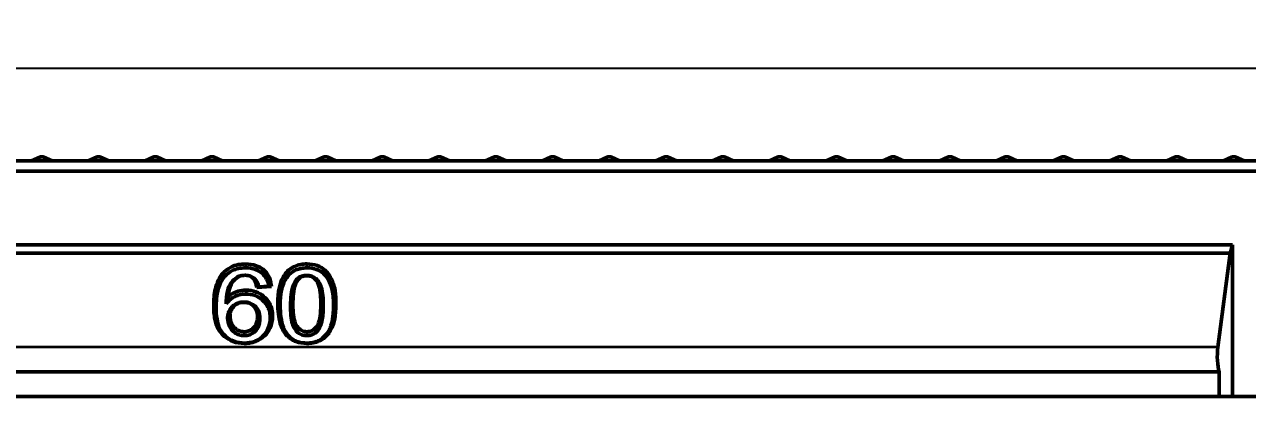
# Model space of a CAD drawing. Header units: millimetres. Extents: x 0 to 2181, y -65 to 1050.
# Drawn here: x 979.9 to 1278.4, y 672.5 to 763.2 of the extents above; entities that cross this region are included whole.
import ezdxf

# ---------------------------------------------------------------- set-up
doc = ezdxf.new("R2010")
doc.units = ezdxf.units.MM
doc.header["$LTSCALE"] = 2.5
for name, color, linetype, lineweight in [('Bemaßung (ISO)', 7, 'Continuous', 25), ('Sichtbar (ISO)', 7, 'Continuous', 50), ('Sichtbar schmal (ISO)', 7, 'Continuous', 35)]:
    doc.layers.add(name, color=color, linetype=linetype, lineweight=lineweight)
doc.styles.add('TXT 3_5', font='isocpeur.ttf')
doc.dimstyles.new('Anrin Standard (DIN)', dxfattribs={"dimscale": 2.5, "dimtxt": 3.5, "dimasz": 2.5, "dimexe": 2, "dimexo": 0, "dimgap": 0.8, "dimtad": 1, "dimrnd": 1e-08, "dimtxsty": 'TXT 3_5', "dimcen": 0.09, "dimdle": 10, "dimclrd": 256, "dimclre": 256, "dimclrt": 256, "dimadec": 0, "dimazin": 2, "dimtfac": 0.714286, "dimtmove": 0, "dimatfit": 3, "dimfxl": 1, "dimtolj": 1, "dimlwd": -1, "dimlwe": -1, "dimarcsym": 0})

# ---------------------------------------------------------------- blocks, each defined once
blk = doc.blocks.new('*D8')
at = {"layer": 'Bemaßung (ISO)', "transparency": 16777216}
for p, q in [((435.67, 727.47), (435.67, 757.47)), ((1435.67, 727.47), (1435.67, 757.47)), ((1429.42, 752.47), (441.92, 752.47))]:
    blk.add_line(p, q, dxfattribs=at)
for points in [[(441.92, 753.52), (441.92, 751.43), (435.67, 752.47)], [(1429.42, 753.52), (1429.42, 751.43), (1435.67, 752.47)]]:
    blk.add_solid(points, dxfattribs=at)
at = {"layer": 'Defpoints', "color": 0, "transparency": 16777216}
for p in [(435.67, 752.47), (435.67, 727.47), (1435.67, 727.47)]:
    blk.add_point(p, dxfattribs=at)
at = {"layer": 'Bemaßung (ISO)', "transparency": 16777216, "insert": (925.17, 763.22), "char_height": 8.75, "attachment_point": 1, "style": 'TXT 3_5'}
blk.add_mtext('\\A1;1000', dxfattribs=at)

msp = doc.modelspace()

# ---------------------------------------------------------------- linework, layer by layer
at = {"layer": 'Sichtbar (ISO)'}
for p, q in [((436.167, 729.974), (1435.167, 729.974)), ((983.631, 730.864), (981.642, 729.974)), ((984.653, 730.864), (986.642, 729.974)), ((997.481, 730.864), (995.492, 729.974)), ((998.503, 730.864), (1000.492, 729.974)), ((1011.331, 730.864), (1009.342, 729.974)), ((1012.353, 730.864), (1014.342, 729.974)), ((1025.181, 730.864), (1023.192, 729.974)), ((1026.203, 730.864), (1028.192, 729.974)), ((1039.031, 730.864), (1037.042, 729.974)), ((1040.053, 730.864), (1042.042, 729.974)), ((1052.881, 730.864), (1050.892, 729.974)), ((1053.903, 730.864), (1055.892, 729.974)), ((1066.731, 730.864), (1064.742, 729.974)), ((1067.753, 730.864), (1069.742, 729.974)), ((1080.581, 730.864), (1078.592, 729.974)), ((1081.603, 730.864), (1083.592, 729.974)), ((1094.431, 730.864), (1092.442, 729.974)), ((1095.453, 730.864), (1097.442, 729.974)), ((1108.281, 730.864), (1106.292, 729.974)), ((1109.303, 730.864), (1111.292, 729.974)), ((1122.131, 730.864), (1120.142, 729.974)), ((1123.153, 730.864), (1125.142, 729.974)), ((1135.981, 730.864), (1133.992, 729.974)), ((1137.003, 730.864), (1138.992, 729.974)), ((1149.831, 730.864), (1147.842, 729.974)), ((1150.853, 730.864), (1152.842, 729.974)), ((1163.681, 730.864), (1161.692, 729.974)), ((1164.703, 730.864), (1166.692, 729.974)), ((1177.531, 730.864), (1175.542, 729.974)), ((1178.553, 730.864), (1180.542, 729.974)), ((1191.381, 730.864), (1189.392, 729.974)), ((1192.403, 730.864), (1194.392, 729.974)), ((1205.231, 730.864), (1203.242, 729.974)), ((1206.253, 730.864), (1208.242, 729.974)), ((1219.081, 730.864), (1217.092, 729.974)), ((1220.103, 730.864), (1222.092, 729.974)), ((1232.931, 730.864), (1230.942, 729.974)), ((1233.953, 730.864), (1235.942, 729.974)), ((1246.781, 730.864), (1244.792, 729.974)), ((1247.803, 730.864), (1249.792, 729.974)), ((1260.631, 730.864), (1258.642, 729.974)), ((1261.653, 730.864), (1263.642, 729.974)), ((1274.481, 730.864), (1272.492, 729.974)), ((1275.503, 730.864), (1277.492, 729.974)), ((1435.667, 727.474), (435.667, 727.474)), ((1274.667, 709.474), (596.667, 709.474)), ((1274.131, 707.474), (597.203, 707.474)), ((1271.118, 684.474), (1274.131, 707.474)), ((1274.131, 707.474), (1274.667, 709.474)), ((1274.667, 672.474), (1274.667, 709.474)), ((1031.906, 701.57), (1031.643, 701.453)), ((1031.906, 701.57), (1031.904, 701.569)), ((1040.19, 699.338), (1036.65, 699.08)), ((1037.1, 699.194), (1036.65, 699.08)), ((1037.1, 699.194), (1039.539, 699.372)), ((1039.539, 699.372), (1040.19, 699.338)), ((1271.452, 678.474), (599.883, 678.474)), ((1271.452, 672.474), (1271.452, 678.474)), ((1271.452, 672.474), (599.883, 672.474)), ((1274.667, 672.474), (1271.452, 672.474)), ((1430.667, 672.474), (1274.667, 672.474))]:
    msp.add_line(p, q, dxfattribs=at)
for centre in [(984.142, 729.724), (997.992, 729.724), (1011.842, 729.724), (1025.692, 729.724), (1039.542, 729.724), (1053.392, 729.724), (1067.242, 729.724), (1081.092, 729.724), (1094.942, 729.724), (1108.792, 729.724), (1122.642, 729.724), (1136.492, 729.724), (1150.342, 729.724), (1164.192, 729.724), (1178.042, 729.724), (1191.892, 729.724), (1205.742, 729.724), (1219.592, 729.724), (1233.442, 729.724), (1247.292, 729.724), (1261.142, 729.724), (1274.992, 729.724)]:
    msp.add_arc(centre, 1.25, 65.87463, 114.12537, dxfattribs=at)
msp.add_ellipse((1272.322, 682.277), major_axis=(0, -5), ratio=0.2679492, start_param=4.2576006, end_param=5.5768226, dxfattribs=at)
for points, knots in [([(1028.375, 702.563), (1028.648, 702.864), (1029.29, 703.542), (1030.905, 704.329), (1031.474, 704.517), (1032.655, 704.756), (1033.253, 704.808), (1033.853, 704.808)], [0.00543295, 0.00543295, 0.00543295, 0.00543295, 0.11898172, 0.11898172, 0.1754978, 0.1754978, 0.23101472, 0.23101472, 0.23101472, 0.23101472]), ([(1033.853, 704.808), (1034.747, 704.808), (1035.633, 704.688), (1037.054, 704.18), (1037.592, 703.887), (1038.428, 703.238), (1038.863, 702.835), (1039.602, 701.708), (1039.841, 701.122), (1040.051, 700.26), (1040.087, 700.052), (1040.19, 699.338)], [0, 0, 0, 0, 0.26823042, 0.26823042, 0.45925045, 0.45925045, 0.5999858, 0.5999858, 0.72904019, 0.72904019, 0.78181598, 0.78181598, 0.78181598, 0.78181598]), ([(1041.736, 695.114), (1041.736, 698.218), (1042.247, 699.936), (1043.142, 701.859), (1043.664, 702.624), (1044.947, 703.776), (1045.488, 704.064), (1046.319, 704.437), (1046.811, 704.583), (1047.82, 704.768), (1048.329, 704.808), (1048.838, 704.808)], [0, 0, 0, 0, 1.0367377, 1.0367377, 1.8201299, 1.8201299, 2.4603714, 2.4603714, 3.278417, 3.278417, 4.0772489, 4.0772489, 4.0772489, 4.0772489]), ([(1048.838, 704.808), (1049.702, 704.808), (1050.554, 704.689), (1052.062, 704.151), (1052.7, 703.78), (1053.622, 702.978), (1054.268, 702.328), (1055.141, 700.506), (1055.493, 699.673), (1055.874, 697.296), (1055.925, 696.157), (1055.925, 695.114)], [0, 0, 0, 0, 0.259285, 0.259285, 0.4870012, 0.4870012, 0.64458273, 0.64458273, 0.72554262, 0.72554262, 0.78810051, 0.78810051, 0.78810051, 0.78810051]), ([(1026.096, 694.662), (1026.096, 696.017), (1026.203, 697.438), (1026.675, 699.439), (1026.892, 700.11), (1027.491, 701.397), (1027.879, 702.015), (1028.375, 702.563)], [0, 0, 0, 0, 0.45240661, 0.45240661, 0.68185865, 0.68185865, 0.91731039, 0.91731039, 0.91731039, 0.91731039]), ([(1028.823, 701.796), (1028.446, 701.38), (1028.137, 700.919), (1027.596, 699.886), (1027.377, 699.305), (1026.804, 697.283), (1026.673, 695.701), (1026.673, 694.223)], [-0.87392469, -0.87392469, -0.87392469, -0.87392469, -0.69528224, -0.69528224, -0.49355203, -0.49355203, 0, 0, 0, 0]), ([(1033.853, 703.85), (1033.281, 703.85), (1032.71, 703.8), (1031.633, 703.574), (1031.136, 703.41), (1029.947, 702.836), (1029.338, 702.364), (1028.823, 701.796)], [-0.57657198, -0.57657198, -0.57657198, -0.57657198, -0.40492587, -0.40492587, -0.24478904, -0.24478904, 0, 0, 0, 0]), ([(1029.113, 695.072), (1029.124, 696.067), (1029.203, 697.172), (1029.689, 699.139), (1030.041, 699.766), (1030.758, 700.743), (1031.158, 701.138), (1031.643, 701.453)], [-0.59797091, -0.59797091, -0.59797091, -0.59797091, -0.39067798, -0.39067798, -0.17971772, -0.17971772, 0, 0, 0, 0]), ([(1031.904, 701.569), (1031.545, 701.335), (1031.114, 700.983), (1030.147, 699.552), (1029.934, 698.743), (1029.739, 697.898), (1029.668, 697.391), (1029.623, 696.883)], [0.00531283, 0.00531283, 0.00531283, 0.00531283, 0.13479778, 0.13479778, 0.30022258, 0.30022258, 0.51310205, 0.51310205, 0.51310205, 0.51310205]), ([(1031.643, 701.453), (1031.935, 701.648), (1032.253, 701.796), (1032.957, 701.997), (1033.326, 702.042), (1033.701, 702.042)], [-0.22144377, -0.22144377, -0.22144377, -0.22144377, -0.1124355, -0.1124355, 0, 0, 0, 0]), ([(1036.17, 701.097), (1035.857, 701.392), (1035.497, 701.63), (1034.696, 701.946), (1034.288, 702.023), (1033.812, 702.041), (1033.756, 702.042), (1033.701, 702.042)], [0, 0, 0, 0, 0.13600029, 0.13600029, 0.26250724, 0.26250724, 0.27909902, 0.27909902, 0.27909902, 0.27909902]), ([(1039.539, 699.372), (1039.452, 699.97), (1039.285, 700.558), (1038.746, 701.612), (1038.402, 702.065), (1037.636, 702.752), (1037.102, 703.16), (1035.511, 703.739), (1034.685, 703.85), (1033.853, 703.85)], [-1.2572828, -1.2572828, -1.2572828, -1.2572828, -0.8712185, -0.8712185, -0.5146981, -0.5146981, -0.2493906, -0.2493906, 0, 0, 0, 0]), ([(1035.219, 701.719), (1035.179, 701.741), (1035.139, 701.762), (1035.072, 701.794), (1035.047, 701.806), (1035.022, 701.817)], [0.18880146, 0.18880146, 0.18880146, 0.18880146, 0.210793253, 0.210793253, 0.223708942, 0.223708942, 0.223708942, 0.223708942]), ([(1036.17, 701.097), (1036.167, 701.1), (1036.164, 701.103), (1036.092, 701.166), (1036.021, 701.223), (1035.865, 701.339), (1035.778, 701.398), (1035.539, 701.549), (1035.385, 701.634), (1035.241, 701.708), (1035.23, 701.714), (1035.219, 701.719)], [0, 0, 0, 0, 0.00121773, 0.00121773, 0.02880287, 0.02880287, 0.06448453, 0.06448453, 0.13561129, 0.13561129, 0.14140512, 0.14140512, 0.14140512, 0.14140512]), ([(1036.65, 699.08), (1036.423, 699.96), (1036.306, 700.387), (1035.87, 701.059), (1035.771, 701.16), (1035.219, 701.719)], [0.07005157, 0.07005157, 0.07005157, 0.07005157, 0.43779387, 0.43779387, 0.57686205, 0.57686205, 0.57686205, 0.57686205]), ([(1048.838, 703.85), (1048.354, 703.85), (1047.87, 703.812), (1046.961, 703.639), (1046.54, 703.514), (1045.799, 703.187), (1045.164, 702.864), (1043.871, 701.542), (1043.416, 700.755), (1042.771, 699.114), (1042.314, 697.587), (1042.314, 694.675)], [-5.3789259, -5.3789259, -5.3789259, -5.3789259, -4.1154462, -4.1154462, -2.9534948, -2.9534948, -1.9590915, -1.9590915, -0.972698, -0.972698, 0, 0, 0, 0]), ([(1046.109, 700.741), (1046.297, 700.982), (1046.514, 701.202), (1047, 701.567), (1047.258, 701.709), (1047.945, 701.964), (1048.371, 702.029), (1048.808, 702.029)], [-0.32086709, -0.32086709, -0.32086709, -0.32086709, -0.22276681, -0.22276681, -0.13093424, -0.13093424, 0, 0, 0, 0]), ([(1048.808, 701.949), (1048.452, 701.949), (1048.103, 701.899), (1047.534, 701.691), (1047.317, 701.57), (1046.915, 701.264), (1046.738, 701.081), (1046.583, 700.884)], [0, 0, 0, 0, 0.10659903, 0.10659903, 0.18396133, 0.18396133, 0.26440658, 0.26440658, 0.26440658, 0.26440658]), ([(1048.808, 702.029), (1049.088, 702.029), (1049.364, 701.999), (1049.901, 701.873), (1050.153, 701.779), (1050.842, 701.423), (1051.219, 701.098), (1051.779, 700.445), (1052.086, 700.02), (1052.713, 697.878), (1052.817, 696.224), (1052.817, 694.675)], [-1.8369883, -1.8369883, -1.8369883, -1.8369883, -1.5861667, -1.5861667, -1.3398235, -1.3398235, -0.8746387, -0.8746387, -0.5172247, -0.5172247, 0, 0, 0, 0]), ([(1052.239, 695.114), (1052.239, 696.528), (1052.151, 698.225), (1051.544, 700.255), (1051.281, 700.617), (1050.816, 701.153), (1050.527, 701.41), (1049.981, 701.716), (1049.763, 701.804), (1049.293, 701.922), (1049.052, 701.949), (1048.808, 701.949)], [0, 0, 0, 0, 0.4722396, 0.4722396, 0.758675, 0.758675, 1.0813338, 1.0813338, 1.276218, 1.276218, 1.4729622, 1.4729622, 1.4729622, 1.4729622]), ([(1055.347, 694.675), (1055.347, 695.866), (1055.28, 697.256), (1054.803, 699.414), (1054.449, 700.268), (1053.636, 701.733), (1053.17, 702.208), (1052.375, 702.904), (1051.814, 703.236), (1050.445, 703.739), (1049.646, 703.85), (1048.838, 703.85)], [-0.79394342, -0.79394342, -0.79394342, -0.79394342, -0.67421452, -0.67421452, -0.57421373, -0.57421373, -0.44360163, -0.44360163, -0.24242271, -0.24242271, 0, 0, 0, 0]), ([(1029.623, 696.883), (1029.85, 697.079), (1030.095, 697.261), (1030.977, 697.81), (1031.591, 698.03), (1032.674, 698.338), (1033.318, 698.426), (1033.975, 698.426)], [0.15854644, 0.15854644, 0.15854644, 0.15854644, 0.25454986, 0.25454986, 0.48092024, 0.48092024, 0.79167594, 0.79167594, 0.79167594, 0.79167594]), ([(1033.975, 698.426), (1034.81, 698.426), (1035.622, 698.297), (1037.097, 697.749), (1037.724, 697.373), (1038.796, 696.474), (1039.297, 695.93), (1039.967, 694.75), (1040.166, 694.228), (1040.414, 693.16), (1040.467, 692.624), (1040.467, 692.087)], [0, 0, 0, 0, 0.2505537, 0.2505537, 0.47913451, 0.47913451, 0.69067453, 0.69067453, 0.843218, 0.843218, 0.99064479, 0.99064479, 0.99064479, 0.99064479]), ([(1036.17, 701.097), (1036.393, 700.872), (1036.566, 700.596), (1036.874, 699.965), (1037.003, 699.572), (1037.1, 699.194)], [-0.22982664, -0.22982664, -0.22982664, -0.22982664, -0.12947769, -0.12947769, 0, 0, 0, 0]), ([(1044.844, 694.675), (1044.844, 696.478), (1045.001, 698.179), (1045.603, 699.903), (1045.815, 700.358), (1046.109, 700.741)], [-0.60425316, -0.60425316, -0.60425316, -0.60425316, -0.15551904, -0.15551904, 0, 0, 0, 0]), ([(1046.583, 700.884), (1046.353, 700.585), (1046.181, 700.23), (1045.538, 698.529), (1045.422, 696.652), (1045.422, 695.114)], [0.00020129, 0.00020129, 0.00020129, 0.00020129, 0.12149067, 0.12149067, 0.59959028, 0.59959028, 0.59959028, 0.59959028]), ([(1033.975, 697.468), (1033.401, 697.468), (1032.838, 697.394), (1031.868, 697.13), (1031.285, 696.928), (1030.061, 696.172), (1029.538, 695.659), (1029.113, 695.072)], [-0.72244848, -0.72244848, -0.72244848, -0.72244848, -0.44543996, -0.44543996, -0.23396325, -0.23396325, 0, 0, 0, 0]), ([(1029.494, 691.635), (1029.494, 691.947), (1029.522, 692.26), (1029.647, 692.851), (1029.738, 693.128), (1030.102, 693.883), (1030.425, 694.256), (1031.117, 694.854), (1031.513, 695.097), (1032.443, 695.444), (1032.95, 695.524), (1033.472, 695.524)], [-0.6050956, -0.6050956, -0.6050956, -0.6050956, -0.52169723, -0.52169723, -0.44455843, -0.44455843, -0.30217366, -0.30217366, -0.15657564, -0.15657564, 0, 0, 0, 0]), ([(1033.472, 695.444), (1033.026, 695.444), (1032.591, 695.378), (1031.81, 695.085), (1031.484, 694.886), (1030.792, 694.299), (1030.56, 693.955), (1030.293, 693.423), (1030.208, 693.166), (1030.095, 692.63), (1030.071, 692.351), (1030.071, 692.074)], [0, 0, 0, 0, 0.13396885, 0.13396885, 0.2535308, 0.2535308, 0.41923681, 0.41923681, 0.56085382, 0.56085382, 0.70709785, 0.70709785, 0.70709785, 0.70709785]), ([(1033.472, 695.524), (1033.743, 695.524), (1034.012, 695.503), (1034.529, 695.414), (1034.774, 695.348), (1035.453, 695.088), (1035.839, 694.841), (1036.445, 694.282), (1036.767, 693.915), (1037.265, 692.781), (1037.359, 692.142), (1037.359, 691.511)], [-0.91955, -0.91955, -0.91955, -0.91955, -0.78215163, -0.78215163, -0.65191798, -0.65191798, -0.40685036, -0.40685036, -0.210564, -0.210564, 0, 0, 0, 0]), ([(1036.782, 691.951), (1036.782, 692.501), (1036.704, 693.065), (1036.344, 693.916), (1036.146, 694.222), (1035.706, 694.671), (1035.424, 694.92), (1034.792, 695.228), (1034.545, 695.311), (1034.019, 695.42), (1033.746, 695.444), (1033.472, 695.444)], [0, 0, 0, 0, 0.1838098, 0.1838098, 0.30361789, 0.30361789, 0.3830505, 0.3830505, 0.42976109, 0.42976109, 0.47786329, 0.47786329, 0.47786329, 0.47786329]), ([(1039.89, 691.648), (1039.89, 692.114), (1039.847, 692.58), (1039.659, 693.463), (1039.521, 693.876), (1039.092, 694.76), (1038.69, 695.397), (1037.433, 696.479), (1036.847, 696.839), (1035.479, 697.351), (1034.738, 697.468), (1033.975, 697.468)], [-1.2695303, -1.2695303, -1.2695303, -1.2695303, -1.0007608, -1.0007608, -0.7511105, -0.7511105, -0.4443952, -0.4443952, -0.2289449, -0.2289449, 0, 0, 0, 0]), ([(1033.625, 685.434), (1032.66, 685.434), (1031.715, 685.573), (1030.028, 686.188), (1029.324, 686.605), (1027.886, 687.836), (1027.451, 688.532), (1026.817, 689.744), (1026.567, 690.536), (1026.176, 692.409), (1026.096, 693.559), (1026.096, 694.662)], [0, 0, 0, 0, 0.2895438, 0.2895438, 0.5463603, 0.5463603, 0.8856337, 0.8856337, 1.3923206, 1.3923206, 2.0907838, 2.0907838, 2.0907838, 2.0907838]), ([(1026.673, 694.223), (1026.673, 693.262), (1026.735, 692.266), (1027.043, 690.545), (1027.26, 689.76), (1027.913, 688.375), (1028.346, 687.735), (1029.615, 686.623), (1030.265, 686.227), (1031.838, 685.644), (1032.722, 685.513), (1033.625, 685.513)], [-1.5083049, -1.5083049, -1.5083049, -1.5083049, -1.1189824, -1.1189824, -0.802567, -0.802567, -0.5103054, -0.5103054, -0.2707788, -0.2707788, 0, 0, 0, 0]), ([(1043.843, 687.479), (1043.523, 687.844), (1042.846, 688.672), (1041.88, 691.813), (1041.736, 693.532), (1041.736, 695.114)], [0.00728772, 0.00728772, 0.00728772, 0.00728772, 0.14210812, 0.14210812, 0.27036719, 0.27036719, 0.27036719, 0.27036719]), ([(1042.314, 694.675), (1042.314, 692.796), (1042.518, 690.908), (1043.405, 688.633), (1043.78, 687.95), (1044.295, 687.362)], [-0.80532419, -0.80532419, -0.80532419, -0.80532419, -0.24986177, -0.24986177, 0, 0, 0, 0]), ([(1048.838, 687.321), (1048.562, 687.321), (1048.289, 687.35), (1047.758, 687.475), (1047.509, 687.568), (1046.822, 687.923), (1046.444, 688.249), (1045.882, 688.905), (1045.575, 689.329), (1044.948, 691.471), (1044.844, 693.126), (1044.844, 694.675)], [-1.8255606, -1.8255606, -1.8255606, -1.8255606, -1.5795557, -1.5795557, -1.3374177, -1.3374177, -0.8745785, -0.8745785, -0.5172247, -0.5172247, 0, 0, 0, 0]), ([(1045.422, 695.114), (1045.422, 693.7), (1045.51, 692.004), (1046.117, 689.971), (1046.38, 689.611), (1046.84, 689.079), (1047.131, 688.819), (1047.677, 688.511), (1047.893, 688.423), (1048.358, 688.305), (1048.596, 688.279), (1048.838, 688.279)], [0, 0, 0, 0, 0.4720993, 0.4720993, 0.7599002, 0.7599002, 1.0955383, 1.0955383, 1.2950672, 1.2950672, 1.4961851, 1.4961851, 1.4961851, 1.4961851]), ([(1048.838, 688.279), (1049.06, 688.279), (1049.278, 688.302), (1049.707, 688.403), (1049.908, 688.478), (1050.414, 688.742), (1050.687, 688.963), (1051.304, 689.61), (1051.513, 689.997), (1052.143, 691.756), (1052.239, 693.645), (1052.239, 695.114)], [0, 0, 0, 0, 0.06646596, 0.06646596, 0.13274152, 0.13274152, 0.24182, 0.24182, 0.41783992, 0.41783992, 0.9229213, 0.9229213, 0.9229213, 0.9229213]), ([(1055.925, 695.114), (1055.925, 692.043), (1055.421, 690.322), (1054.532, 688.396), (1054.01, 687.631), (1052.72, 686.469), (1052.172, 686.179), (1051.353, 685.81), (1050.862, 685.661), (1049.855, 685.474), (1049.347, 685.434), (1048.838, 685.434)], [0, 0, 0, 0, 1.025637, 1.025637, 1.8019415, 1.8019415, 2.4454637, 2.4454637, 3.2916505, 3.2916505, 4.1182939, 4.1182939, 4.1182939, 4.1182939]), ([(1052.817, 694.675), (1052.817, 693.582), (1052.764, 692.36), (1052.465, 690.588), (1052.287, 689.9), (1051.707, 688.731), (1051.348, 688.391), (1050.744, 687.879), (1050.409, 687.672), (1049.651, 687.388), (1049.251, 687.321), (1048.838, 687.321)], [-0.67562785, -0.67562785, -0.67562785, -0.67562785, -0.49065789, -0.49065789, -0.37323796, -0.37323796, -0.24663139, -0.24663139, -0.1239675, -0.1239675, 0, 0, 0, 0]), ([(1048.838, 685.513), (1049.318, 685.513), (1049.799, 685.551), (1050.703, 685.724), (1051.121, 685.85), (1051.858, 686.176), (1052.502, 686.503), (1053.8, 687.833), (1054.254, 688.616), (1054.902, 690.279), (1055.347, 691.811), (1055.347, 694.675)], [-5.2201267, -5.2201267, -5.2201267, -5.2201267, -3.9938182, -3.9938182, -2.8611523, -2.8611523, -1.8977214, -1.8977214, -0.9564432, -0.9564432, 0, 0, 0, 0]), ([(1033.564, 687.321), (1033.312, 687.321), (1033.062, 687.344), (1032.567, 687.438), (1032.327, 687.508), (1031.756, 687.733), (1031.312, 687.955), (1030.583, 688.612), (1030.238, 689.014), (1029.643, 690.281), (1029.494, 690.944), (1029.494, 691.635)], [-1.1938276, -1.1938276, -1.1938276, -1.1938276, -0.9822884, -0.9822884, -0.7692727, -0.7692727, -0.4589601, -0.4589601, -0.2306217, -0.2306217, 0, 0, 0, 0]), ([(1030.071, 692.074), (1030.071, 691.453), (1030.205, 690.859), (1030.734, 689.731), (1031.038, 689.373), (1031.41, 689.041), (1031.515, 688.959), (1031.727, 688.814), (1031.832, 688.752), (1032.204, 688.552), (1032.488, 688.44), (1033.043, 688.308), (1033.301, 688.279), (1033.564, 688.279)], [0, 0, 0, 0, 0.20728146, 0.20728146, 0.40877222, 0.40877222, 0.48164804, 0.48164804, 0.54834845, 0.54834845, 0.7183675, 0.7183675, 0.86180096, 0.86180096, 0.86180096, 0.86180096]), ([(1033.564, 688.279), (1033.944, 688.279), (1034.312, 688.337), (1034.992, 688.591), (1035.283, 688.768), (1035.823, 689.216), (1036.122, 689.528), (1036.514, 690.282), (1036.618, 690.6), (1036.754, 691.262), (1036.782, 691.608), (1036.782, 691.951)], [0, 0, 0, 0, 0.11410705, 0.11410705, 0.22050241, 0.22050241, 0.33445101, 0.33445101, 0.40942837, 0.40942837, 0.48727954, 0.48727954, 0.48727954, 0.48727954]), ([(1037.359, 691.511), (1037.359, 691.132), (1037.327, 690.751), (1037.18, 690.043), (1037.074, 689.715), (1036.636, 688.821), (1036.269, 688.449), (1035.658, 687.927), (1035.298, 687.704), (1034.467, 687.393), (1034.022, 687.321), (1033.564, 687.321)], [-0.52642102, -0.52642102, -0.52642102, -0.52642102, -0.45479281, -0.45479281, -0.39033946, -0.39033946, -0.27013738, -0.27013738, -0.1375933, -0.1375933, 0, 0, 0, 0]), ([(1040.467, 692.087), (1040.467, 691.096), (1040.269, 690.138), (1039.537, 688.549), (1039.112, 687.895), (1037.874, 686.661), (1037.195, 686.288), (1036.227, 685.847), (1035.718, 685.686), (1034.673, 685.48), (1034.151, 685.434), (1033.625, 685.434)], [0, 0, 0, 0, 0.330957, 0.330957, 0.5742253, 0.5742253, 0.8543417, 0.8543417, 1.135206, 1.135206, 1.4068651, 1.4068651, 1.4068651, 1.4068651]), ([(1033.625, 685.513), (1034.465, 685.513), (1035.284, 685.64), (1036.611, 686.136), (1037.27, 686.47), (1038.662, 687.714), (1039.081, 688.48), (1039.703, 689.818), (1039.89, 690.717), (1039.89, 691.648)], [-0.82335954, -0.82335954, -0.82335954, -0.82335954, -0.62511754, -0.62511754, -0.48453394, -0.48453394, -0.31085038, -0.31085038, 0, 0, 0, 0]), ([(1048.838, 685.434), (1047.93, 685.434), (1047.034, 685.561), (1045.722, 686.048), (1045.283, 686.276), (1044.35, 686.925), (1044.007, 687.295), (1043.843, 687.479)], [0, 0, 0, 0, 0.27255397, 0.27255397, 0.4260833, 0.4260833, 0.6267532, 0.6267532, 0.6267532, 0.6267532]), ([(1044.295, 687.362), (1044.58, 687.042), (1044.902, 686.754), (1045.619, 686.264), (1046.001, 686.067), (1047.182, 685.628), (1048.006, 685.513), (1048.838, 685.513)], [-0.51993504, -0.51993504, -0.51993504, -0.51993504, -0.38315265, -0.38315265, -0.24972108, -0.24972108, 0, 0, 0, 0])]:
    msp.add_open_spline(points, degree=3, knots=knots, dxfattribs=at)
for points in [[(1032.338, 701.813), (1032.162, 701.736), (1032.034, 701.655), (1031.906, 701.57)], [(1029.623, 696.883), (1029.424, 696.294), (1029.254, 695.692), (1029.113, 695.072)]]:
    msp.add_open_spline(points, degree=3, dxfattribs=at)
at = {"layer": 'Sichtbar schmal (ISO)'}
for p, q in [((983.631, 730.864), (984.653, 730.864)), ((997.481, 730.864), (998.503, 730.864)), ((1011.331, 730.864), (1012.353, 730.864)), ((1025.181, 730.864), (1026.203, 730.864)), ((1039.031, 730.864), (1040.053, 730.864)), ((1052.881, 730.864), (1053.903, 730.864)), ((1066.731, 730.864), (1067.753, 730.864)), ((1080.581, 730.864), (1081.603, 730.864)), ((1094.431, 730.864), (1095.453, 730.864)), ((1108.281, 730.864), (1109.303, 730.864)), ((1122.131, 730.864), (1123.153, 730.864)), ((1135.981, 730.864), (1137.003, 730.864)), ((1149.831, 730.864), (1150.853, 730.864)), ((1163.681, 730.864), (1164.703, 730.864)), ((1177.531, 730.864), (1178.553, 730.864)), ((1191.381, 730.864), (1192.403, 730.864)), ((1205.231, 730.864), (1206.253, 730.864)), ((1219.081, 730.864), (1220.103, 730.864)), ((1232.931, 730.864), (1233.953, 730.864)), ((1246.781, 730.864), (1247.803, 730.864)), ((1260.631, 730.864), (1261.653, 730.864)), ((1274.481, 730.864), (1275.503, 730.864)), ((1033.853, 704.808), (1033.853, 703.85)), ((1048.838, 704.808), (1048.838, 703.85)), ((1028.375, 702.563), (1028.823, 701.796)), ((1031.643, 701.453), (1031.904, 701.569)), ((1048.808, 701.949), (1048.808, 702.029)), ((1033.975, 698.426), (1033.975, 697.468)), ((1033.472, 695.444), (1033.472, 695.524)), ((1026.096, 694.662), (1026.673, 694.223)), ((1041.736, 695.114), (1042.314, 694.675)), ((1045.422, 695.114), (1044.844, 694.675)), ((1052.239, 695.114), (1052.817, 694.675)), ((1055.925, 695.114), (1055.347, 694.675)), ((1030.071, 692.074), (1029.494, 691.635)), ((1036.782, 691.951), (1037.359, 691.511)), ((1040.467, 692.087), (1039.89, 691.648)), ((1033.564, 688.279), (1033.564, 687.321)), ((1044.295, 687.362), (1043.843, 687.479)), ((1048.838, 688.279), (1048.838, 687.321)), ((1271.118, 684.474), (600.217, 684.474)), ((1033.625, 685.434), (1033.625, 685.513)), ((1048.838, 685.434), (1048.838, 685.513))]:
    msp.add_line(p, q, dxfattribs=at)
msp.add_open_spline([(1046.583, 700.884), (1046.424, 700.836), (1046.264, 700.788), (1046.109, 700.741)], degree=3, dxfattribs=at)

# ---------------------------------------------------------------- dimensions: what is measured, and where the dimension line sits
at = {"layer": 'Bemaßung (ISO)'}
dim = msp.add_linear_dim(base=(435.667, 752.474), p1=(1435.667, 727.474), p2=(435.667, 727.474), angle=180, dimstyle='Anrin Standard (DIN)', override={"dimgap": 0.8, "dimdec": 2, "dimtol": 0, "dimlim": 0, "dimtp": 0, "dimtm": 0, "dimtdec": 2, "dimtofl": 0, "dimatfit": 1}, dxfattribs=at)
dim.commit()
dim.dimension.update_dxf_attribs({"geometry": '*D8', "text_midpoint": (935.667, 752.474), "dimtype": 160})

doc.saveas('drawing.dxf')
